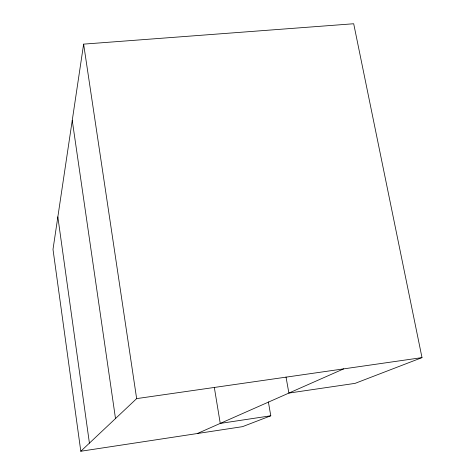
<?xml version="1.0" encoding="UTF-8"?>
<svg xmlns="http://www.w3.org/2000/svg" width="475" height="475" viewBox="0 0 475 475"><rect width="100%" height="100%" fill="white"/><g stroke="black" fill="none" stroke-linecap="round" stroke-linejoin="round"><path stroke-width="0.71" d="M286.021 377.025L288.883 393.08L355.092 383.361L422.002 357.616L353.697 23.75L83.63 44.133L52.998 249.375L80.803 451.25L242.523 426.657L270.786 415.785L268.369 401.903M80.803 451.25L136.646 398.614L422.002 357.616M197.327 433.532L343.686 368.867M270.786 415.785L220.246 423.409L214.35 387.582M83.63 44.133L136.646 398.614M72.248 120.377L115.502 418.546M57.843 216.897L89.413 443.133"/></g></svg>
